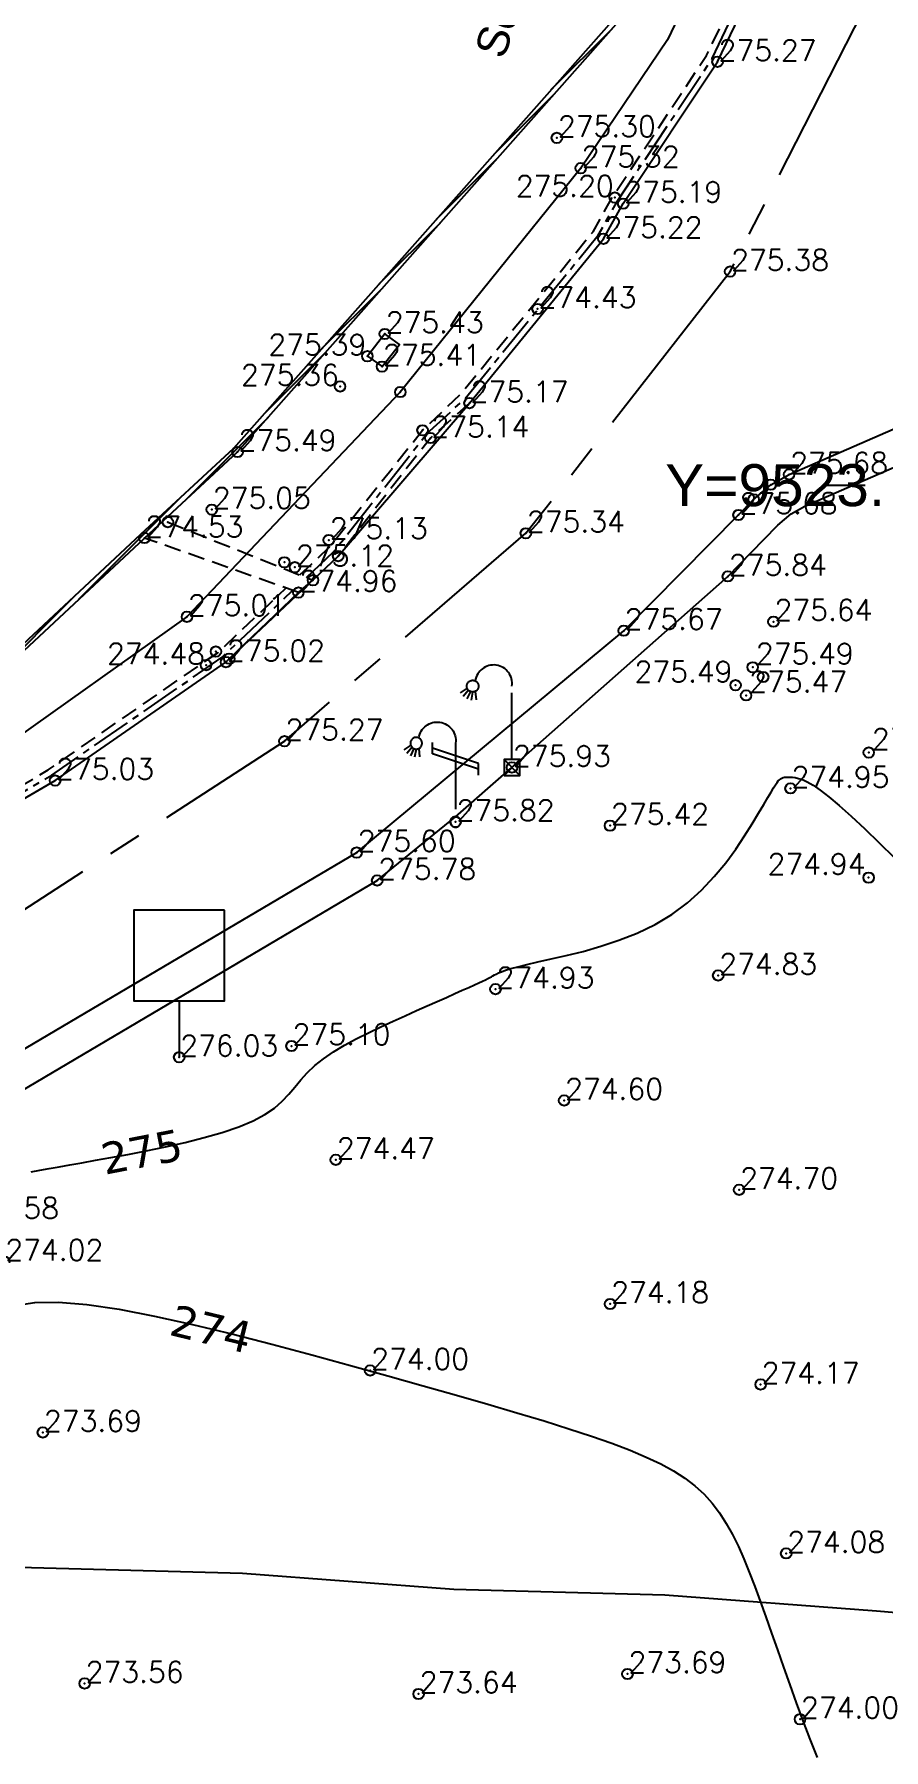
# Model space of a CAD drawing. Header units: millimetres. Extents: x 524954 to 526204, y 9523489 to 9524010.
# Drawn here: x 525529.2 to 525569.7, y 9523639.8 to 9523721.5 of the extents above; entities that cross this region are included whole.
import ezdxf
from ezdxf.enums import TextEntityAlignment as Align

# ---------------------------------------------------------------- set-up
doc = ezdxf.new("R2010")
doc.units = ezdxf.units.MM
doc.header["$PDMODE"] = 32
doc.header["$PDSIZE"] = 0.5
doc.linetypes.add('AXES2', pattern=[28.575, 19.05, -3.175, 3.175, -3.175])
doc.linetypes.add('CACHE2', pattern=[4.7625, 3.175, -1.5875])
for name, color, linetype in [('Annotation', 7, 'Continuous'), ('Axe_Route_Existante', 1, 'AXES2'), ('Bord_Route_Existante', 6, 'Continuous'), ('Caniveau', 5, 'CACHE2'), ('Carroyage', 7, 'Continuous'), ('Cloture', 7, 'Continuous'), ('CN_02_00', 4, 'Continuous'), ('CN_05_00', 6, 'Continuous'), ('Cotation Courbes de niveau', 7, 'Continuous'), ('Murs', 1, 'Continuous'), ('PLUME_4', 3, 'Continuous'), ('Regard', 5, 'Continuous'), ('Réseau_Electrique', 1, 'CACHE2'), ('Signalisation', 7, 'Continuous'), ('TopoAlt', 3, 'Continuous'), ('TOPOJIS', 7, 'Continuous'), ('Toponomie', 7, 'CACHE2')]:
    doc.layers.add(name, color=color, linetype=linetype)
doc.layers.add('Bord_Route_Existante_POLY3D', color=6, linetype='Continuous', plot=False)
doc.layers.add('Trottoir', color=7, linetype='Continuous', true_color=0xff6666)
doc.styles.add('Simplex 1.0', font='Simplex.shx', dxfattribs={"width": 0.99, "height": 1})
doc.styles.get("Standard").update_dxf_attribs({"font": 'arial.ttf'})
doc.styles.add('Verdana 1.0', font='verdana.ttf', dxfattribs={"width": 0.99, "height": 1})

# ---------------------------------------------------------------- blocks, each defined once
blk = doc.blocks.new('TCPOINT M')
at = {"color": 0}
blk.add_point((0, 0), dxfattribs=at)
at = {"layer": 'TopoAlt', "style": 'Simplex 1.0', "width": 0.99}
blk.add_attdef('ALT', (0.15, 0.15), '', height=1, dxfattribs=at)
blk = doc.blocks.new('l006')
at = {"color": 0, "linetype": 'Continuous'}
for p, q in [((-0.374983, 0.374983), (0.374983, -0.374983)), ((0.374983, 0.374983), (-0.374983, -0.374983))]:
    blk.add_line(p, q, dxfattribs=at)
at = {"color": 0}
for points in [[(-2.13811, 3.780655), (-2.462092, 3.556373)], [(-2.076053, 3.680811), (-2.327604, 3.38372)], [(-1.982361, 3.616916), (-2.1506, 3.266515)], [(-1.881771, 3.595557), (-1.952051, 3.211468)], [(-1.751571, 3.624204), (-1.711147, 3.227417)], [(0, 0.374983), (0, 3.874983)]]:
    blk.add_lwpolyline(points, dxfattribs=at)
at = {"color": 0, "linetype": 'Continuous'}
blk.add_lwpolyline([(-0.374983, -0.374983), (0.374983, -0.374983), (0.374983, 0.374983), (-0.374983, 0.374983)], close=True, dxfattribs=at)
at = {"color": 0}
blk.add_circle((-1.875, 3.874983), 0.279508, dxfattribs=at)
blk.add_arc((-0.875, 3.999983), 0.883883, 351.869898, 171.869898, dxfattribs=at)
blk = doc.blocks.new('l014')
at = {"color": 0}
blk.add_line((0, 3.777478), (0, 0.25), dxfattribs=at)
for points in [[(-1.096503, 2.511196), (-1.096503, 2.78678), (1.096503, 3.515838), (1.096503, 3.791422)], [(-1.096503, 2.235612), (-1.096503, 2.511196), (1.096503, 3.240254), (1.096503, 3.515838)], [(1.751571, 3.499221), (1.711147, 3.102434)], [(1.881771, 3.470574), (1.952051, 3.086485)], [(1.982361, 3.491933), (2.1506, 3.141531)], [(2.076053, 3.555828), (2.327604, 3.258737)], [(2.13811, 3.655671), (2.462092, 3.43139)]]:
    blk.add_lwpolyline(points, dxfattribs=at)
for centre, radius in [((1.875, 3.75), 0.279508), ((0, 0), 0.25)]:
    blk.add_circle(centre, radius, dxfattribs=at)
blk.add_arc((0.875, 3.875), 0.883883, 8.130102, 188.130102, dxfattribs=at)

msp = doc.modelspace()

# ---------------------------------------------------------------- hatches: boundary and pattern name
at = {"layer": 'Murs'}
h = msp.add_hatch(dxfattribs=at)
h.set_pattern_fill('_U', color=256, scale=0.25, angle=45, style=0, pattern_type=0)
h.set_pattern_definition([(45, (0, 0), (-0.1767766952966, 0.1767766952966), [])])
h.paths.add_polyline_path([(525522.555, 9523687.796), (525522.639, 9523687.56), (525524.417, 9523688.127), (525534.444, 9523697.48), (525538.88, 9523701.582), (525556.931, 9523721.969), (525565.292, 9523745.035), (525568.286, 9523770.89), (525545.427, 9523933.532), (525528.838, 9523924.181), (525528.961, 9523923.963), (525545.231, 9523933.134), (525568.034, 9523770.886), (525565.047, 9523745.093), (525556.712, 9523722.099), (525538.701, 9523701.757), (525534.274, 9523697.663), (525524.287, 9523688.348)])
edge = h.paths.add_edge_path()
edge.add_arc((525513.309, 9523684.532), 4.988, 18.27959, 21.15321)
edge.add_line((525517.961, 9523686.332), (525517.818, 9523686.286))
edge.add_arc((525522.648, 9523687.534), 4.988, 194.48489, 197.35804)
edge.add_line((525517.887, 9523686.046), (525518.045, 9523686.096))
h.paths.add_polyline_path([(525458.446, 9523694.792), (525458.399, 9523694.546), (525477.143, 9523690.173), (525481.933, 9523689.115), (525509.622, 9523683.346), (525511.515, 9523684.015), (525513.294, 9523684.582), (525513.225, 9523684.822), (525511.436, 9523684.252), (525509.605, 9523683.605), (525481.985, 9523689.36), (525477.198, 9523690.416), (525458.455, 9523694.789)])
h.paths.add_polyline_path([(525447.773, 9523696.954), (525447.834, 9523697.197), (525447.731, 9523697.22), (525442.338, 9523698.118), (525447.975, 9523746.854), (525452.972, 9523788.945), (525457.062, 9523821.504), (525456.814, 9523821.536), (525452.724, 9523788.976), (525447.727, 9523746.883), (525442.062, 9523697.91), (525447.683, 9523696.975)])

# ---------------------------------------------------------------- linework, layer by layer
at = {"layer": 'Axe_Route_Existante', "ltscale": 0.5, "flags": 128}
msp.add_lwpolyline([(524973.101, 9523802.49), (525007.26, 9523792.779), (525027.54, 9523787.364), (525056.127, 9523779.755), (525082.674, 9523773.102), (525107.546, 9523770.048), (525120.684, 9523770.139), (525151.777, 9523772.648), (525176.899, 9523773.894), (525199.324, 9523771.095), (525218.337, 9523765.264), (525227.192, 9523761.534), (525233.843, 9523758.094), (525246.468, 9523751.167), (525256.506, 9523745.531), (525267.014, 9523739.694), (525277.691, 9523733.704), (525288.849, 9523727.299), (525294.632, 9523724.022), (525301.927, 9523719.966), (525310.691, 9523715.333), (525328.32, 9523705.784), (525328.32, 9523705.784), (525337.316, 9523700.691), (525351.138, 9523692.703), (525363.696, 9523685.45), (525368.801, 9523682.627), (525375.475, 9523679.109), (525390.225, 9523670.468), (525400.9, 9523665.019), (525419.619, 9523658.456), (525435.368, 9523656.046), (525454.334, 9523656.625), (525476.288, 9523660.734), (525488.784, 9523664.768), (525501.859, 9523668.012), (525521.809, 9523675.315), (525541.116, 9523687.802), (525552.62, 9523697.708), (525562.351, 9523710.18), (525568.681, 9523722.572), (525575.059, 9523738.704), (525576.995, 9523751.051), (525577.798, 9523776.069), (525576.166, 9523799.52), (525574.181, 9523815.429), (525572.049, 9523834.204), (525569.92, 9523851.041), (525567.326, 9523868.19), (525565.579, 9523885.379), (525563.689, 9523903.219), (525561.356, 9523920.701), (525558.839, 9523938.161)], dxfattribs=at)
at = {"layer": 'Bord_Route_Existante', "flags": 128}
for points in [[(525549.938, 9523703.91), (525549.938, 9523703.91), (525549.938, 9523703.91), (525556.32, 9523711.739), (525557.26, 9523713.413), (525561.755, 9523720.174), (525564.208, 9523725.298), (525566.286, 9523729.271), (525570.005, 9523740.055), (525570.718, 9523743.008)], [(525461.112, 9523651.402), (525467.945, 9523652.385), (525485.241, 9523656.239), (525502.427, 9523662.393), (525506.854, 9523663.715), (525511.177, 9523665.194), (525516.213, 9523667.068), (525523.714, 9523670.191), (525544.56, 9523682.495), (525557.283, 9523693.066), (525562.756, 9523698.579), (525563.474, 9523699.322), (525564.289, 9523700.021), (525565.163, 9523700.512), (525583.855, 9523708.657), (525595.969, 9523713.769), (525607.517, 9523716.556), (525607.517, 9523716.556), (525607.517, 9523716.556), (525613.848, 9523717.664)], [(525461.814, 9523688.848), (525465.727, 9523687.872), (525467.444, 9523686.906), (525469.904, 9523685.578), (525473.917, 9523682.538), (525478.703, 9523677.822), (525481.489, 9523674.435), (525481.999, 9523673.959), (525482.538, 9523673.622), (525483.167, 9523673.424), (525492.057, 9523671.897), (525493.354, 9523671.876), (525495.542, 9523672.138), (525500.68, 9523672.935), (525513.26, 9523676.613), (525519.6, 9523679.853), (525521.935, 9523681.117), (525530.188, 9523685.928), (525538.331, 9523691.568), (525543.678, 9523696.619), (525549.938, 9523703.91)]]:
    msp.add_lwpolyline(points, dxfattribs=at)
at = {"layer": 'Bord_Route_Existante_POLY3D'}
for points in [[(525521.935, 9523681.117, 275.04), (525530.188, 9523685.928, 275.03), (525538.331, 9523691.568, 275.02), (525538.489, 9523691.73, 275.02), (525541.782, 9523694.884, 274.96), (525542.476, 9523695.471, 274.98), (525543.678, 9523696.619, 275.09), (525549.938, 9523703.91, 275.17), (525556.32, 9523711.739, 275.22), (525557.26, 9523713.413, 275.19), (525561.755, 9523720.174, 275.27), (525564.208, 9523725.298, 275.22)], [(525461.112, 9523651.402, 275.48), (525467.945, 9523652.385, 275.63), (525485.241, 9523656.239, 275.51), (525502.427, 9523662.393, 275.42), (525503.35, 9523662.636, 275.42), (525506.854, 9523663.715, 275.41), (525511.177, 9523665.194, 275.45), (525516.213, 9523667.068, 275.49), (525523.714, 9523670.191, 275.53), (525544.56, 9523682.495, 275.6), (525557.283, 9523693.066, 275.67), (525562.756, 9523698.579, 275.68), (525563.474, 9523699.322, 275.68), (525564.289, 9523700.021, 275.65), (525565.163, 9523700.512, 275.68), (525583.855, 9523708.657, 275.97), (525595.969, 9523713.769, 276.16), (525596.026, 9523713.77, 276.156), (525607.517, 9523716.556, 276.305), (525613.768, 9523717.584, 276.565), (525613.848, 9523717.664, 276.56)]]:
    msp.add_polyline3d(points, dxfattribs=at)
at = {"layer": 'Caniveau', "ltscale": 0.25, "flags": 128}
for points in [[(525541.853, 9523695.721), (525543.233, 9523697.024), (525547.698, 9523702.616), (525549.503, 9523704.326), (525555.822, 9523712.078), (525556.748, 9523713.726), (525561.232, 9523720.471), (525563.671, 9523725.566), (525565.734, 9523729.51), (525569.428, 9523740.224), (525570.132, 9523743.14), (525571.353, 9523748.96), (525571.908, 9523752.967), (525572.535, 9523759.246), (525572.631, 9523764.21), (525572.177, 9523771.512), (525568.65, 9523798.603), (525567.306, 9523808.338), (525564.168, 9523832.185), (525562.63, 9523842.207), (525562.284, 9523850.139), (525561.251, 9523868.077), (525560.147, 9523885.828), (525558.329, 9523903.375), (525556.004, 9523920.378), (525555.223, 9523925.622), (525553.799, 9523936.647)], [(525549.938, 9523703.91), (525548.073, 9523702.245), (525543.678, 9523696.619)], [(525535.56, 9523698.239), (525542.476, 9523695.471)], [(525541.782, 9523694.884), (525534.444, 9523697.48)], [(525495.461, 9523672.733), (525500.549, 9523673.522), (525513.038, 9523677.173), (525519.321, 9523680.384), (525521.641, 9523681.64), (525529.865, 9523686.434), (525537.952, 9523692.035), (525541.189, 9523695.093)]]:
    msp.add_lwpolyline(points, dxfattribs=at)
at = {"layer": 'Caniveau', "color": 4, "linetype": 'AXES2', "ltscale": 0.1, "flags": 128}
for points in [[(525542.16, 9523695.598), (525543.455, 9523696.821), (525547.892, 9523702.442), (525549.721, 9523704.118), (525556.071, 9523711.909), (525557.004, 9523713.57), (525561.493, 9523720.322), (525563.939, 9523725.432), (525566.01, 9523729.39), (525569.717, 9523740.139), (525570.425, 9523743.074), (525571.649, 9523748.909), (525572.206, 9523752.932), (525572.835, 9523759.228), (525572.931, 9523764.217), (525572.475, 9523771.541), (525568.947, 9523798.643), (525567.604, 9523808.379)], [(525495.486, 9523672.434), (525495.502, 9523672.436), (525500.615, 9523673.228), (525513.149, 9523676.893), (525519.461, 9523680.118), (525521.788, 9523681.379), (525530.027, 9523686.181), (525538.142, 9523691.801), (525541.507, 9523694.981)]]:
    msp.add_lwpolyline(points, dxfattribs=at)
at = {"layer": 'Carroyage'}
msp.add_line((525566.781, 9523700), (525568.781, 9523700), dxfattribs=at)
at = {"layer": 'Cloture', "flags": 128}
for points in [[(525522.639, 9523687.56), (525524.417, 9523688.127), (525534.444, 9523697.48), (525538.88, 9523701.582), (525538.88, 9523701.582), (525556.931, 9523721.969), (525565.292, 9523745.035), (525568.286, 9523770.89), (525568.286, 9523770.89), (525568.286, 9523770.89), (525545.427, 9523933.532), (525545.427, 9523933.532), (525545.427, 9523933.532), (525545.427, 9523933.532), (525545.427, 9523933.532), (525528.838, 9523924.181)], [(525522.555, 9523687.796), (525524.287, 9523688.348), (525534.274, 9523697.663), (525538.701, 9523701.757), (525556.712, 9523722.099), (525565.047, 9523745.093), (525568.034, 9523770.886), (525545.231, 9523933.134), (525528.961, 9523923.963)]]:
    msp.add_lwpolyline(points, dxfattribs=at)
at = {"layer": 'CN_02_00', "elevation": 274, "flags": 128}
msp.add_lwpolyline([(525528.283, 9523660.919), (525529.216, 9523661.052), (525530.346, 9523661.071), (525531.695, 9523660.961), (525533.235, 9523660.736), (525534.927, 9523660.414), (525536.731, 9523660.016), (525538.607, 9523659.561), (525540.516, 9523659.069), (525542.416, 9523658.559), (525544.269, 9523658.052), (525546.042, 9523657.562), (525547.723, 9523657.094), (525549.312, 9523656.646), (525550.805, 9523656.217), (525552.198, 9523655.808), (525553.489, 9523655.418), (525554.675, 9523655.045), (525555.752, 9523654.689), (525556.721, 9523654.35), (525557.586, 9523654.02), (525558.358, 9523653.695), (525559.045, 9523653.369), (525559.654, 9523653.034), (525560.196, 9523652.684), (525560.678, 9523652.315), (525561.109, 9523651.918), (525561.498, 9523651.49), (525561.849, 9523651.029), (525562.171, 9523650.534), (525562.468, 9523650.004), (525562.745, 9523649.439), (525563.01, 9523648.839), (525563.268, 9523648.202), (525563.524, 9523647.529), (525563.785, 9523646.82), (525564.051, 9523646.077), (525564.323, 9523645.304), (525564.604, 9523644.505), (525564.893, 9523643.684), (525565.192, 9523642.844), (525565.502, 9523641.989), (525565.824, 9523641.122), (525566.158, 9523640.249), (525566.497, 9523639.381)], dxfattribs=at)
at = {"layer": 'CN_05_00', "elevation": 275, "flags": 128}
msp.add_lwpolyline([(525529.043, 9523667.279), (525529.464, 9523667.358), (525529.904, 9523667.439), (525530.376, 9523667.523), (525530.894, 9523667.615), (525531.468, 9523667.717), (525532.112, 9523667.833), (525532.839, 9523667.965), (525533.652, 9523668.117), (525534.533, 9523668.288), (525535.451, 9523668.478), (525536.379, 9523668.687), (525537.288, 9523668.915), (525538.15, 9523669.161), (525538.937, 9523669.425), (525539.621, 9523669.708), (525540.182, 9523670.008), (525540.636, 9523670.322), (525541.01, 9523670.648), (525541.328, 9523670.983), (525541.617, 9523671.323), (525541.901, 9523671.665), (525542.207, 9523672.007), (525542.559, 9523672.344), (525542.977, 9523672.675), (525543.454, 9523672.998), (525543.978, 9523673.313), (525544.537, 9523673.617), (525545.117, 9523673.911), (525545.707, 9523674.194), (525546.293, 9523674.464), (525546.862, 9523674.721), (525547.405, 9523674.963), (525547.916, 9523675.191), (525548.392, 9523675.402), (525548.832, 9523675.597), (525549.232, 9523675.774), (525549.591, 9523675.933), (525549.904, 9523676.072), (525550.169, 9523676.191), (525550.386, 9523676.29), (525550.56, 9523676.371), (525550.698, 9523676.438), (525550.809, 9523676.493), (525550.899, 9523676.54), (525550.977, 9523676.582), (525551.049, 9523676.621), (525551.123, 9523676.663), (525551.208, 9523676.708), (525551.316, 9523676.76), (525551.459, 9523676.819), (525551.653, 9523676.887), (525551.909, 9523676.967), (525552.241, 9523677.058), (525552.663, 9523677.164), (525553.187, 9523677.286), (525553.821, 9523677.426), (525554.548, 9523677.591), (525555.345, 9523677.789), (525556.189, 9523678.028), (525557.058, 9523678.315), (525557.927, 9523678.657), (525558.775, 9523679.064), (525559.578, 9523679.542), (525560.317, 9523680.094), (525560.99, 9523680.704), (525561.598, 9523681.351), (525562.142, 9523682.011), (525562.624, 9523682.665), (525563.045, 9523683.291), (525563.406, 9523683.866), (525563.708, 9523684.37), (525563.955, 9523684.787), (525564.152, 9523685.12), (525564.306, 9523685.381), (525564.426, 9523685.58), (525564.518, 9523685.728), (525564.59, 9523685.834), (525564.649, 9523685.909), (525564.702, 9523685.964), (525564.757, 9523686.007), (525564.816, 9523686.04), (525564.879, 9523686.064), (525564.949, 9523686.081), (525565.028, 9523686.09), (525565.116, 9523686.092), (525565.216, 9523686.089), (525565.329, 9523686.08), (525565.457, 9523686.065), (525565.61, 9523686.032), (525565.796, 9523685.969), (525566.024, 9523685.862), (525566.304, 9523685.699), (525566.646, 9523685.466), (525567.059, 9523685.151), (525567.552, 9523684.74), (525568.128, 9523684.226), (525568.773, 9523683.626), (525569.461, 9523682.962), (525570.173, 9523682.257)], dxfattribs=at)
at = {"layer": 'PLUME_4'}
msp.add_lwpolyline([(525578.908, 9523645.54), (525569.324, 9523646.344), (525559.241, 9523647.112), (525549.195, 9523647.381), (525539.112, 9523648.15), (525529.066, 9523648.419), (525519.02, 9523648.688), (525508.937, 9523649.456), (525500.885, 9523649.871), (525499.389, 9523649.762), (525489.878, 9523649.569), (525480.331, 9523649.875), (525479.832, 9523649.838), (525471.209, 9523651.214), (525461.588, 9523652.517)], dxfattribs=at)
msp.add_lwpolyline([(525578.908, 9523645.54), (525569.324, 9523646.344), (525559.241, 9523647.112), (525549.195, 9523647.381), (525539.112, 9523648.15), (525529.066, 9523648.419), (525519.02, 9523648.688), (525508.937, 9523649.456), (525500.885, 9523649.871), (525499.389, 9523649.762), (525489.878, 9523649.569), (525480.331, 9523649.875), (525479.832, 9523649.838), (525471.209, 9523651.214), (525461.588, 9523652.517)], dxfattribs=at)
at = {"layer": 'Regard', "flags": 128}
msp.add_lwpolyline([(525545.068, 9523706.146), (525545.766, 9523705.65), (525546.593, 9523706.709), (525545.895, 9523707.205)], close=True, dxfattribs=at)
at = {"layer": 'Signalisation', "color": 0, "linetype": 'Continuous'}
msp.add_line((525536.101, 9523675.434, 276.68), (525536.101, 9523672.744, 276.68), dxfattribs=at)
at = {"layer": 'Signalisation', "color": 0, "elevation": 276.68}
msp.add_lwpolyline([(525538.258, 9523679.749), (525533.943, 9523679.749), (525533.943, 9523675.434), (525538.258, 9523675.434)], close=True, dxfattribs=at)
at = {"layer": 'Trottoir', "elevation": 278.23, "flags": 128}
msp.add_lwpolyline([(525562.168, 9523832.111), (525564.762, 9523813.797), (525566.887, 9523798.51), (525570.073, 9523771.209), (525570.727, 9523763.481), (525570.356, 9523755.971), (525568.606, 9523744.671), (525561.904, 9523726.552), (525559.371, 9523721.211), (525555.234, 9523715.104), (525546.638, 9523704.436), (525536.473, 9523693.73), (525527.478, 9523687.348), (525524.189, 9523685.405), (525512.311, 9523678.861), (525500.657, 9523675.853)], dxfattribs=at)
at = {"layer": 'Trottoir', "flags": 128}
msp.add_lwpolyline([(525462.409, 9523650.003), (525470.108, 9523651.329), (525479.566, 9523653.254), (525486.61, 9523655.061), (525504.2, 9523661.177), (525504.2, 9523661.177), (525511.783, 9523663.635), (525516.456, 9523665.414), (525519.508, 9523666.544), (525524.49, 9523668.735), (525545.536, 9523681.167), (525549.271, 9523684.205), (525551.959, 9523686.549), (525562.248, 9523695.654), (525563.955, 9523697.404), (525564.627, 9523698.099), (525565.256, 9523698.638), (525565.911, 9523699.006), (525584.517, 9523707.114), (525584.579, 9523707.14), (525596.622, 9523712.222), (525596.026, 9523713.77)], dxfattribs=at)

# ---------------------------------------------------------------- block references
at = {"layer": 'Réseau_Electrique'}
msp.add_blockref('l006', (525551.959, 9523686.549, 276.42), dxfattribs=at)
at = {"layer": 'Réseau_Electrique', "xscale": -1}
msp.add_blockref('l014', (525549.271, 9523683.955), dxfattribs=at)
at = {"layer": 'TOPOJIS'}
ref = msp.add_blockref('TCPOINT M', (525561.755, 9523720.174, 275.27), dxfattribs=at)
ref.add_attrib('ALT', '275.27', (525561.805, 9523720.224, 275.27), dxfattribs={"layer": 'TopoAlt', "height": 1, "style": 'Simplex 1.0', "width": 0.99})
ref = msp.add_blockref('TCPOINT M', (525554.097, 9523716.546, 275.3), dxfattribs=at)
ref.add_attrib('ALT', '275.30', (525554.147, 9523716.596, 275.3), dxfattribs={"layer": 'TopoAlt', "height": 1, "style": 'Simplex 1.0', "width": 0.99})
ref = msp.add_blockref('TCPOINT M', (525555.234, 9523715.104, 275.32), dxfattribs=at)
ref.add_attrib('ALT', '275.32', (525555.284, 9523715.154, 275.32), dxfattribs={"layer": 'TopoAlt', "height": 1, "style": 'Simplex 1.0', "width": 0.99})
ref = msp.add_blockref('TCPOINT M', (525556.857, 9523713.704, 275.2), dxfattribs=at)
ref.add_attrib('ALT', '275.20', dxfattribs={"layer": 'TopoAlt', "height": 1, "style": 'Simplex 1.0', "width": 0.99}).set_placement((525556.807, 9523713.754, 275.2), align=Align.RIGHT)
ref = msp.add_blockref('TCPOINT M', (525557.26, 9523713.413, 275.19), dxfattribs=at)
ref.add_attrib('ALT', '275.19', (525557.31, 9523713.463, 275.19), dxfattribs={"layer": 'TopoAlt', "height": 1, "style": 'Simplex 1.0', "width": 0.99})
ref = msp.add_blockref('TCPOINT M', (525556.32, 9523711.739, 275.22), dxfattribs=at)
ref.add_attrib('ALT', '275.22', (525556.37, 9523711.789, 275.22), dxfattribs={"layer": 'TopoAlt', "height": 1, "style": 'Simplex 1.0', "width": 0.99})
ref = msp.add_blockref('TCPOINT M', (525562.351, 9523710.18, 275.38), dxfattribs=at)
ref.add_attrib('ALT', '275.38', (525562.401, 9523710.23, 275.38), dxfattribs={"layer": 'TopoAlt', "height": 1, "style": 'Simplex 1.0', "width": 0.99})
ref = msp.add_blockref('TCPOINT M', (525553.176, 9523708.396, 274.43), dxfattribs=at)
ref.add_attrib('ALT', '274.43', (525553.226, 9523708.446, 274.43), dxfattribs={"layer": 'TopoAlt', "height": 1, "style": 'Simplex 1.0', "width": 0.99})
ref = msp.add_blockref('TCPOINT M', (525545.895, 9523707.205, 275.43), dxfattribs=at)
ref.add_attrib('ALT', '275.43', (525545.945, 9523707.255, 275.43), dxfattribs={"layer": 'TopoAlt', "height": 1, "style": 'Simplex 1.0', "width": 0.99})
ref = msp.add_blockref('TCPOINT M', (525545.068, 9523706.146, 275.39), dxfattribs=at)
ref.add_attrib('ALT', '275.39', dxfattribs={"layer": 'TopoAlt', "height": 1, "style": 'Simplex 1.0', "width": 0.99}).set_placement((525545.018, 9523706.196, 275.39), align=Align.RIGHT)
ref = msp.add_blockref('TCPOINT M', (525545.766, 9523705.65, 275.41), dxfattribs=at)
ref.add_attrib('ALT', '275.41', (525545.816, 9523705.7, 275.41), dxfattribs={"layer": 'TopoAlt', "height": 1, "style": 'Simplex 1.0', "width": 0.99})
ref = msp.add_blockref('TCPOINT M', (525543.766, 9523704.705, 275.36), dxfattribs=at)
ref.add_attrib('ALT', '275.36', dxfattribs={"layer": 'TopoAlt', "height": 1, "style": 'Simplex 1.0', "width": 0.99}).set_placement((525543.716, 9523704.755, 275.36), align=Align.RIGHT)
for p in [(525546.638, 9523704.436, 275.19), (525547.698, 9523702.616, 275.14), (525564.289, 9523700.021, 275.65), (525563.474, 9523699.322, 275.68), (525535.56, 9523698.239, 274.57), (525541.112, 9523696.326, 275.11), (525543.678, 9523696.619, 275.09), (525542.476, 9523695.471, 274.98), (525537.853, 9523692.074, 274.99), (525538.489, 9523691.73, 275.02), (525563.928, 9523690.859, 275.486)]:
    msp.add_blockref('TCPOINT M', p, dxfattribs=at)
ref = msp.add_blockref('TCPOINT M', (525549.938, 9523703.91, 275.17), dxfattribs=at)
ref.add_attrib('ALT', '275.17', (525549.988, 9523703.96, 275.17), dxfattribs={"layer": 'TopoAlt', "height": 1, "style": 'Simplex 1.0', "width": 0.99})
ref = msp.add_blockref('TCPOINT M', (525548.073, 9523702.245, 275.14), dxfattribs=at)
ref.add_attrib('ALT', '275.14', (525548.123, 9523702.295, 275.14), dxfattribs={"layer": 'TopoAlt', "height": 1, "style": 'Simplex 1.0', "width": 0.99})
ref = msp.add_blockref('TCPOINT M', (525538.88, 9523701.582, 275.49), dxfattribs=at)
ref.add_attrib('ALT', '275.49', (525538.93, 9523701.632, 275.49), dxfattribs={"layer": 'TopoAlt', "height": 1, "style": 'Simplex 1.0', "width": 0.99})
ref = msp.add_blockref('TCPOINT M', (525565.163, 9523700.512, 275.68), dxfattribs=at)
ref.add_attrib('ALT', '275.68', (525565.213, 9523700.562, 275.68), dxfattribs={"layer": 'TopoAlt', "height": 1, "style": 'Simplex 1.0', "width": 0.99})
ref = msp.add_blockref('TCPOINT M', (525537.654, 9523698.837, 275.05), dxfattribs=at)
ref.add_attrib('ALT', '275.05', (525537.704, 9523698.887, 275.05), dxfattribs={"layer": 'TopoAlt', "height": 1, "style": 'Simplex 1.0', "width": 0.99})
ref = msp.add_blockref('TCPOINT M', (525562.756, 9523698.579, 275.68), dxfattribs=at)
ref.add_attrib('ALT', '275.68', (525562.806, 9523698.629, 275.68), dxfattribs={"layer": 'TopoAlt', "height": 1, "style": 'Simplex 1.0', "width": 0.99})
ref = msp.add_blockref('TCPOINT M', (525552.62, 9523697.708, 275.34), dxfattribs=at)
ref.add_attrib('ALT', '275.34', (525552.67, 9523697.758, 275.34), dxfattribs={"layer": 'TopoAlt', "height": 1, "style": 'Simplex 1.0', "width": 0.99})
ref = msp.add_blockref('TCPOINT M', (525534.444, 9523697.48, 274.53), dxfattribs=at)
ref.add_attrib('ALT', '274.53', (525534.494, 9523697.53, 274.53), dxfattribs={"layer": 'TopoAlt', "height": 1, "style": 'Simplex 1.0', "width": 0.99})
ref = msp.add_blockref('TCPOINT M', (525543.231, 9523697.387, 275.13), dxfattribs=at)
ref.add_attrib('ALT', '275.13', (525543.281, 9523697.437, 275.13), dxfattribs={"layer": 'TopoAlt', "height": 1, "style": 'Simplex 1.0', "width": 0.99})
ref = msp.add_blockref('TCPOINT M', (525541.617, 9523696.092, 275.12), dxfattribs=at)
ref.add_attrib('ALT', '275.12', (525541.667, 9523696.142, 275.12), dxfattribs={"layer": 'TopoAlt', "height": 1, "style": 'Simplex 1.0', "width": 0.99})
ref = msp.add_blockref('TCPOINT M', (525562.248, 9523695.654, 275.84), dxfattribs=at)
ref.add_attrib('ALT', '275.84', (525562.298, 9523695.704, 275.84), dxfattribs={"layer": 'TopoAlt', "height": 1, "style": 'Simplex 1.0', "width": 0.99})
ref = msp.add_blockref('TCPOINT M', (525541.782, 9523694.884, 274.96), dxfattribs=at)
ref.add_attrib('ALT', '274.96', (525541.832, 9523694.934, 274.96), dxfattribs={"layer": 'TopoAlt', "height": 1, "style": 'Simplex 1.0', "width": 0.99})
ref = msp.add_blockref('TCPOINT M', (525536.473, 9523693.73, 275.01), dxfattribs=at)
ref.add_attrib('ALT', '275.01', (525536.523, 9523693.78, 275.01), dxfattribs={"layer": 'TopoAlt', "height": 1, "style": 'Simplex 1.0', "width": 0.99})
ref = msp.add_blockref('TCPOINT M', (525564.419, 9523693.495, 275.64), dxfattribs=at)
ref.add_attrib('ALT', '275.64', (525564.469, 9523693.545, 275.64), dxfattribs={"layer": 'TopoAlt', "height": 1, "style": 'Simplex 1.0', "width": 0.99})
ref = msp.add_blockref('TCPOINT M', (525557.283, 9523693.066, 275.67), dxfattribs=at)
ref.add_attrib('ALT', '275.67', (525557.333, 9523693.116, 275.67), dxfattribs={"layer": 'TopoAlt', "height": 1, "style": 'Simplex 1.0', "width": 0.99})
ref = msp.add_blockref('TCPOINT M', (525537.38, 9523691.425, 274.48), dxfattribs=at)
ref.add_attrib('ALT', '274.48', dxfattribs={"layer": 'TopoAlt', "height": 1, "style": 'Simplex 1.0', "width": 0.99}).set_placement((525537.33, 9523691.475, 274.48), align=Align.RIGHT)
ref = msp.add_blockref('TCPOINT M', (525538.331, 9523691.568, 275.02), dxfattribs=at)
ref.add_attrib('ALT', '275.02', (525538.381, 9523691.618, 275.02), dxfattribs={"layer": 'TopoAlt', "height": 1, "style": 'Simplex 1.0', "width": 0.99})
ref = msp.add_blockref('TCPOINT M', (525563.43, 9523691.323, 275.488), dxfattribs=at)
ref.add_attrib('ALT', '275.49', (525563.58, 9523691.473, 275.488), dxfattribs={"layer": 'TopoAlt', "height": 1, "style": 'Simplex 1.0', "width": 0.99})
ref = msp.add_blockref('TCPOINT M', (525562.615, 9523690.469, 275.489), dxfattribs=at)
ref.add_attrib('ALT', '275.49', dxfattribs={"layer": 'TopoAlt', "height": 1, "style": 'Simplex 1.0', "width": 0.99}).set_placement((525562.465, 9523690.619, 275.489), align=Align.RIGHT)
ref = msp.add_blockref('TCPOINT M', (525563.114, 9523689.983, 275.473), dxfattribs=at)
ref.add_attrib('ALT', '275.47', (525563.264, 9523690.133, 275.473), dxfattribs={"layer": 'TopoAlt', "height": 1, "style": 'Simplex 1.0', "width": 0.99})
ref = msp.add_blockref('TCPOINT M', (525541.116, 9523687.802, 275.27), dxfattribs=at)
ref.add_attrib('ALT', '275.27', (525541.166, 9523687.852, 275.27), dxfattribs={"layer": 'TopoAlt', "height": 1, "style": 'Simplex 1.0', "width": 0.99})
ref = msp.add_blockref('TCPOINT M', (525568.959, 9523687.262, 275.122), dxfattribs=at)
ref.add_attrib('ALT', '275.12', (525569.109, 9523687.412, 275.122), dxfattribs={"layer": 'TopoAlt', "height": 1, "style": 'Simplex 1.0', "width": 0.99})
ref = msp.add_blockref('TCPOINT M', (525551.959, 9523686.549, 275.93), dxfattribs=at)
ref.add_attrib('ALT', '275.93', (525552.009, 9523686.599, 275.93), dxfattribs={"layer": 'TopoAlt', "height": 1, "style": 'Simplex 1.0', "width": 0.99})
ref = msp.add_blockref('TCPOINT M', (525530.188, 9523685.928, 275.03), dxfattribs=at)
ref.add_attrib('ALT', '275.03', (525530.238, 9523685.978, 275.03), dxfattribs={"layer": 'TopoAlt', "height": 1, "style": 'Simplex 1.0', "width": 0.99})
ref = msp.add_blockref('TCPOINT M', (525565.233, 9523685.552, 274.95), dxfattribs=at)
ref.add_attrib('ALT', '274.95', (525565.283, 9523685.602, 274.95), dxfattribs={"layer": 'TopoAlt', "height": 1, "style": 'Simplex 1.0', "width": 0.99})
ref = msp.add_blockref('TCPOINT M', (525549.271, 9523683.955, 275.82), dxfattribs=at)
ref.add_attrib('ALT', '275.82', (525549.321, 9523684.005, 275.82), dxfattribs={"layer": 'TopoAlt', "height": 1, "style": 'Simplex 1.0', "width": 0.99})
ref = msp.add_blockref('TCPOINT M', (525556.631, 9523683.778, 275.42), dxfattribs=at)
ref.add_attrib('ALT', '275.42', (525556.681, 9523683.828, 275.42), dxfattribs={"layer": 'TopoAlt', "height": 1, "style": 'Simplex 1.0', "width": 0.99})
ref = msp.add_blockref('TCPOINT M', (525544.56, 9523682.495, 275.6), dxfattribs=at)
ref.add_attrib('ALT', '275.60', (525544.61, 9523682.545, 275.6), dxfattribs={"layer": 'TopoAlt', "height": 1, "style": 'Simplex 1.0', "width": 0.99})
ref = msp.add_blockref('TCPOINT M', (525568.955, 9523681.301, 274.941), dxfattribs=at)
ref.add_attrib('ALT', '274.94', dxfattribs={"layer": 'TopoAlt', "height": 1, "style": 'Simplex 1.0', "width": 0.99}).set_placement((525568.805, 9523681.451, 274.941), align=Align.RIGHT)
ref = msp.add_blockref('TCPOINT M', (525545.536, 9523681.167, 275.78), dxfattribs=at)
ref.add_attrib('ALT', '275.78', (525545.586, 9523681.217, 275.78), dxfattribs={"layer": 'TopoAlt', "height": 1, "style": 'Simplex 1.0', "width": 0.99})
ref = msp.add_blockref('TCPOINT M', (525561.785, 9523676.64, 274.83), dxfattribs=at)
ref.add_attrib('ALT', '274.83', (525561.835, 9523676.69, 274.83), dxfattribs={"layer": 'TopoAlt', "height": 1, "style": 'Simplex 1.0', "width": 0.99})
ref = msp.add_blockref('TCPOINT M', (525551.17, 9523675.988, 274.93), dxfattribs=at)
ref.add_attrib('ALT', '274.93', (525551.22, 9523676.038, 274.93), dxfattribs={"layer": 'TopoAlt', "height": 1, "style": 'Simplex 1.0', "width": 0.99})
ref = msp.add_blockref('TCPOINT M', (525541.455, 9523673.279, 275.1), dxfattribs=at)
ref.add_attrib('ALT', '275.10', (525541.505, 9523673.329, 275.1), dxfattribs={"layer": 'TopoAlt', "height": 1, "style": 'Simplex 1.0', "width": 0.99})
ref = msp.add_blockref('TCPOINT M', (525536.101, 9523672.744, 276.03), dxfattribs=at)
ref.add_attrib('ALT', '276.03', (525536.151, 9523672.794, 276.03), dxfattribs={"layer": 'TopoAlt', "height": 1, "style": 'Simplex 1.0', "width": 0.99})
ref = msp.add_blockref('TCPOINT M', (525554.44, 9523670.683, 274.6), dxfattribs=at)
ref.add_attrib('ALT', '274.60', (525554.49, 9523670.733, 274.6), dxfattribs={"layer": 'TopoAlt', "height": 1, "style": 'Simplex 1.0', "width": 0.99})
ref = msp.add_blockref('TCPOINT M', (525543.562, 9523667.859, 274.47), dxfattribs=at)
ref.add_attrib('ALT', '274.47', (525543.612, 9523667.909, 274.47), dxfattribs={"layer": 'TopoAlt', "height": 1, "style": 'Simplex 1.0', "width": 0.99})
ref = msp.add_blockref('TCPOINT M', (525562.78, 9523666.428, 274.7), dxfattribs=at)
ref.add_attrib('ALT', '274.70', (525562.83, 9523666.478, 274.7), dxfattribs={"layer": 'TopoAlt', "height": 1, "style": 'Simplex 1.0', "width": 0.99})
ref = msp.add_blockref('TCPOINT M', (525525.66, 9523665.013, 274.58), dxfattribs=at)
ref.add_attrib('ALT', '274.58', (525525.71, 9523665.063, 274.58), dxfattribs={"layer": 'TopoAlt', "height": 1, "style": 'Simplex 1.0', "width": 0.99})
ref = msp.add_blockref('TCPOINT M', (525527.767, 9523663.008, 274.02), dxfattribs=at)
ref.add_attrib('ALT', '274.02', (525527.817, 9523663.058, 274.02), dxfattribs={"layer": 'TopoAlt', "height": 1, "style": 'Simplex 1.0', "width": 0.99})
ref = msp.add_blockref('TCPOINT M', (525556.636, 9523660.988, 274.18), dxfattribs=at)
ref.add_attrib('ALT', '274.18', (525556.686, 9523661.038, 274.18), dxfattribs={"layer": 'TopoAlt', "height": 1, "style": 'Simplex 1.0', "width": 0.99})
ref = msp.add_blockref('TCPOINT M', (525545.2, 9523657.821, 274), dxfattribs=at)
ref.add_attrib('ALT', '274.00', (525545.25, 9523657.871, 274), dxfattribs={"layer": 'TopoAlt', "height": 1, "style": 'Simplex 1.0', "width": 0.99})
ref = msp.add_blockref('TCPOINT M', (525563.809, 9523657.154, 274.17), dxfattribs=at)
ref.add_attrib('ALT', '274.17', (525563.859, 9523657.204, 274.17), dxfattribs={"layer": 'TopoAlt', "height": 1, "style": 'Simplex 1.0', "width": 0.99})
ref = msp.add_blockref('TCPOINT M', (525529.607, 9523654.866, 273.69), dxfattribs=at)
ref.add_attrib('ALT', '273.69', (525529.657, 9523654.916, 273.69), dxfattribs={"layer": 'TopoAlt', "height": 1, "style": 'Simplex 1.0', "width": 0.99})
ref = msp.add_blockref('TCPOINT M', (525565.028, 9523649.104, 274.08), dxfattribs=at)
ref.add_attrib('ALT', '274.08', (525565.078, 9523649.154, 274.08), dxfattribs={"layer": 'TopoAlt', "height": 1, "style": 'Simplex 1.0', "width": 0.99})
ref = msp.add_blockref('TCPOINT M', (525531.596, 9523642.908, 273.56), dxfattribs=at)
ref.add_attrib('ALT', '273.56', (525531.646, 9523642.958, 273.56), dxfattribs={"layer": 'TopoAlt', "height": 1, "style": 'Simplex 1.0', "width": 0.99})
ref = msp.add_blockref('TCPOINT M', (525557.46, 9523643.359, 273.69), dxfattribs=at)
ref.add_attrib('ALT', '273.69', (525557.51, 9523643.409, 273.69), dxfattribs={"layer": 'TopoAlt', "height": 1, "style": 'Simplex 1.0', "width": 0.99})
ref = msp.add_blockref('TCPOINT M', (525547.51, 9523642.406, 273.64), dxfattribs=at)
ref.add_attrib('ALT', '273.64', (525547.56, 9523642.456, 273.64), dxfattribs={"layer": 'TopoAlt', "height": 1, "style": 'Simplex 1.0', "width": 0.99})
ref = msp.add_blockref('TCPOINT M', (525565.685, 9523641.205, 274), dxfattribs=at)
ref.add_attrib('ALT', '274.00', (525565.735, 9523641.255, 274), dxfattribs={"layer": 'TopoAlt', "height": 1, "style": 'Simplex 1.0', "width": 0.99})

# ---------------------------------------------------------------- texts
at = {"layer": 'Annotation'}
msp.add_text('Y=9523.', height=2, dxfattribs=at).set_placement((525569.741, 9523699), align=Align.RIGHT)
at = {"layer": 'Cotation Courbes de niveau', "style": 'Verdana 1.0', "width": 0.99}
for s, rotation, p in [('275', 10.98703, (525534.317, 9523668.246, 275)), ('274', 346.36917, (525537.627, 9523659.799, 274))]:
    msp.add_text(s, height=1.5, rotation=rotation, dxfattribs=at).set_placement(p, align=Align.MIDDLE_CENTER)
at = {"layer": 'Toponomie', "insert": (525549.172, 9523717.795), "char_height": 1.5, "width": 42.68298, "attachment_point": 1, "rotation": 71.53834}
msp.add_mtext('\\pi3.0852;Société des Transports Publics Urbains', dxfattribs=at)

doc.saveas('drawing.dxf')
